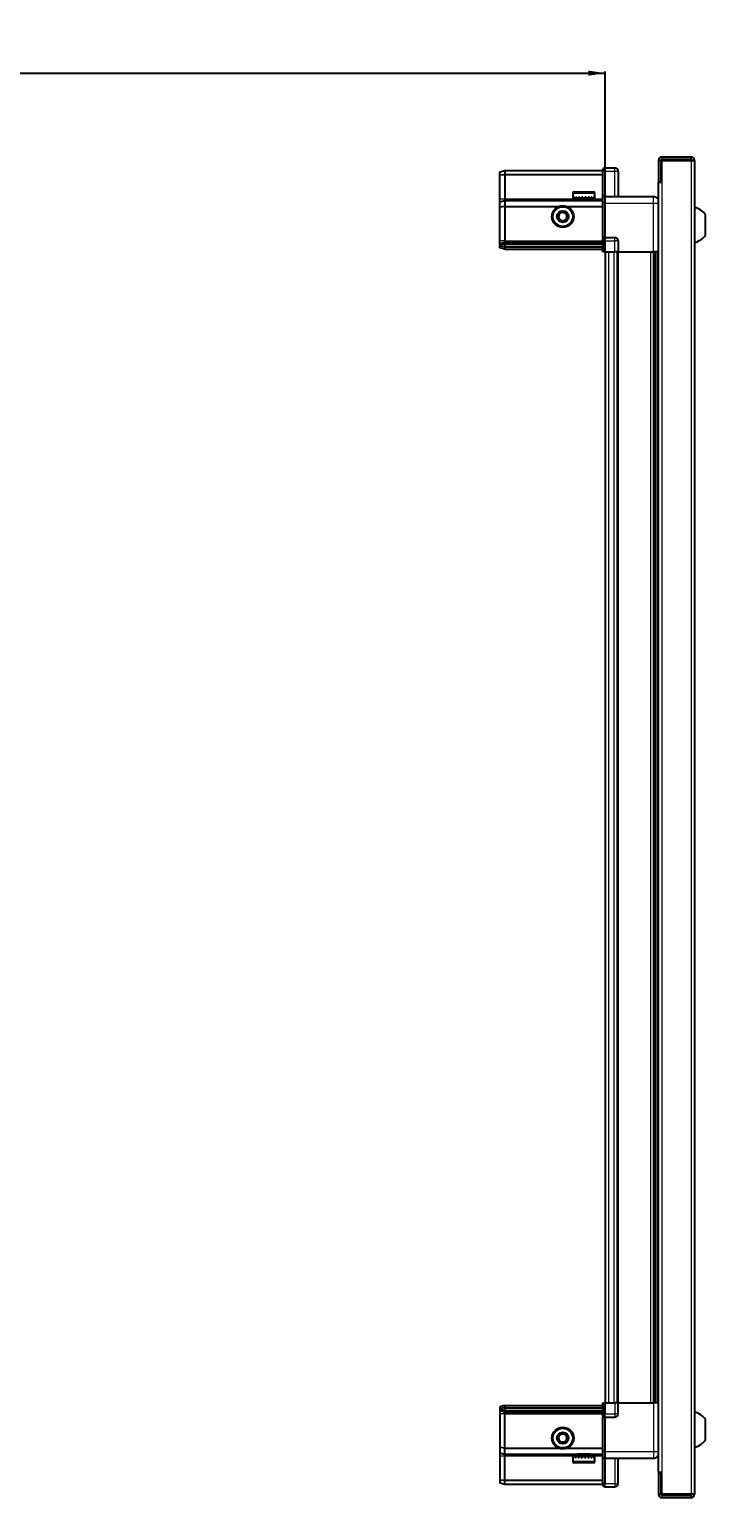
# Model space of a CAD drawing. Header units: millimetres. Extents: x 1014 to 3053, y -858 to 1230.
# Drawn here: x 2132 to 2535, y 294 to 1169 of the extents above; entities that cross this region are included whole.
import ezdxf

# ---------------------------------------------------------------- set-up
doc = ezdxf.new("R2010")
doc.units = ezdxf.units.MM
doc.layers.add('FORMAT', color=7, linetype='Continuous')
doc.styles.add('SLDTEXTSTYLE0', font='TXT', dxfattribs={"width": 0.75})
doc.dimstyles.new('SLDDIMSTYLE0', dxfattribs={"dimtxt": 20, "dimasz": 10, "dimexe": 0, "dimexo": 0.0625, "dimgap": 5, "dimtad": 2, "dimdec": 1, "dimrnd": 1e-09, "dimzin": 12, "dimdsep": 46, "dimtxsty": 'SLDTEXTSTYLE0', "dimsah": 1, "dimcen": 0.09, "dimadec": 0, "dimazin": 3, "dimtfac": 1, "dimtofl": 0, "dimtmove": 0, "dimatfit": 3, "dimfxl": 0, "dimfrac": 2, "dimtolj": 1, "dimtzin": 12, "dimarcsym": 0})

# ---------------------------------------------------------------- blocks, each defined once
blk = doc.blocks.new('_D_4')
at = {"layer": 'FORMAT'}
for p, q in [((1575.39, 1036.58), (1575.39, 1144.07)), ((1575.39, 1143.07), (2475.39, 1143.07)), ((2475.39, 1036.58), (2475.39, 1144.07))]:
    blk.add_line(p, q, dxfattribs=at)
for points in [[(1575.39, 1143.07), (1585.39, 1141.53), (1585.39, 1144.61)], [(2475.39, 1143.07), (2465.39, 1144.61), (2465.39, 1141.53)]]:
    blk.add_solid(points, dxfattribs=at)
at = {"layer": 'FORMAT', "insert": (2003.23, 1168.85), "char_height": 20, "attachment_point": 1, "style": 'SLDTEXTSTYLE0'}
blk.add_mtext('900', dxfattribs=at)

msp = doc.modelspace()

# ---------------------------------------------------------------- linework, layer by layer
at = {"color": 7, "linetype": 'Continuous', "lineweight": 25}
for p, q in [((2474.91, 1086.57), (2474.04, 1086.07)), ((2474.91, 1086.57), (2474.04, 1086.07)), ((2474.04, 1086.07), (2474.04, 1084.57)), ((2475.24, 1086.57), (2474.91, 1086.57)), ((2475.24, 1086.57), (2474.91, 1086.57)), ((2475.24, 1084.57), (2475.24, 1086.57)), ((2475.24, 1086.57), (2475.24, 1086.57)), ((2475.24, 1086.57), (2481.24, 1086.57)), ((2507.24, 1090.97), (2507.24, 1078.57)), ((2508.74, 1090.97), (2508.74, 1078.57)), ((2509.24, 1078.07), (2509.24, 1090.97)), ((2509.24, 1090.97), (2526.64, 1090.97)), ((2526.64, 1093.07), (2509.34, 1093.07)), ((2526.64, 1091.57), (2509.34, 1091.57)), ((2526.64, 1091.57), (2526.64, 1093.07)), ((2526.64, 1090.97), (2528.74, 1090.97)), ((2528.74, 1090.97), (2528.74, 296.17)), ((2412.74, 1084.27), (2415.74, 1085.07)), ((2412.74, 1082.42), (2412.74, 1084.27)), ((2412.74, 1082.42), (2415.74, 1082.57)), ((2412.74, 1068.07), (2412.74, 1082.42)), ((2415.74, 1085.07), (2415.74, 1082.57)), ((2415.74, 1085.07), (2474.04, 1085.07)), ((2415.74, 1082.57), (2415.74, 1068.07)), ((2415.74, 1082.57), (2474.04, 1082.57)), ((2474.04, 1069.77), (2474.04, 1084.57)), ((2475.24, 1084.57), (2475.24, 1069.77)), ((2483.24, 1084.57), (2483.24, 1069.57)), ((2507.14, 1078.07), (2507.14, 309.07)), ((2507.14, 1078.07), (2509.24, 1078.07)), ((2507.24, 1078.57), (2508.74, 1078.57)), ((2412.74, 1066.27), (2412.74, 1068.07)), ((2415.74, 1068.07), (2415.74, 1067.07)), ((2456.24, 1071.47), (2456.24, 1068.57)), ((2456.24, 1068.57), (2456.28, 1068.57)), ((2456.4, 1069.07), (2456.28, 1069.07)), ((2456.28, 1069.07), (2456.28, 1068.57)), ((2456.28, 1068.57), (2456.4, 1068.57)), ((2456.4, 1069.07), (2456.4, 1068.57)), ((2456.4, 1068.57), (2456.81, 1068.57)), ((2457.15, 1069.07), (2456.81, 1069.07)), ((2456.81, 1069.07), (2456.81, 1068.57)), ((2456.81, 1068.57), (2457.15, 1068.57)), ((2457.04, 1072.27), (2468.44, 1072.27)), ((2457.15, 1069.07), (2457.15, 1068.57)), ((2457.15, 1068.57), (2457.92, 1068.57)), ((2458.45, 1069.07), (2457.92, 1069.07)), ((2457.92, 1069.07), (2457.92, 1068.57)), ((2457.92, 1068.57), (2458.45, 1068.57)), ((2458.34, 1068.57), (2458.34, 1068.47)), ((2458.34, 1068.47), (2467.14, 1068.47)), ((2458.45, 1069.07), (2458.45, 1068.57)), ((2458.45, 1068.57), (2459.51, 1068.57)), ((2458.74, 1068.07), (2459.43, 1067.59)), ((2458.74, 1068.07), (2466.74, 1068.07)), ((2460.17, 1069.07), (2459.51, 1069.07)), ((2459.51, 1069.07), (2459.51, 1068.57)), ((2459.51, 1068.57), (2460.17, 1068.57)), ((2460.17, 1069.07), (2460.17, 1068.57)), ((2460.17, 1068.57), (2461.41, 1068.57)), ((2462.14, 1069.07), (2461.41, 1069.07)), ((2461.41, 1069.07), (2461.41, 1068.57)), ((2461.41, 1068.57), (2461.84, 1068.57)), ((2461.84, 1069.07), (2461.84, 1068.57)), ((2462.14, 1069.07), (2462.14, 1068.57)), ((2462.14, 1068.57), (2463.44, 1068.57)), ((2464.17, 1069.07), (2463.44, 1069.07)), ((2463.44, 1069.07), (2463.44, 1068.57)), ((2463.71, 1069.07), (2463.71, 1068.57)), ((2463.71, 1068.57), (2464.17, 1068.57)), ((2464.17, 1069.07), (2464.17, 1068.57)), ((2464.17, 1068.57), (2465.4, 1068.57)), ((2466.06, 1069.07), (2465.4, 1069.07)), ((2465.4, 1069.07), (2465.4, 1068.57)), ((2465.4, 1068.57), (2466.06, 1068.57)), ((2466.05, 1067.59), (2466.74, 1068.07)), ((2466.06, 1069.07), (2466.06, 1068.57)), ((2466.06, 1068.57), (2467.1, 1068.57)), ((2467.62, 1069.07), (2467.1, 1069.07)), ((2467.1, 1069.07), (2467.1, 1068.57)), ((2467.1, 1068.57), (2467.62, 1068.57)), ((2467.14, 1068.47), (2467.14, 1068.57)), ((2467.62, 1069.07), (2467.62, 1068.57)), ((2467.62, 1068.57), (2468.38, 1068.57)), ((2468.71, 1069.07), (2468.38, 1069.07)), ((2468.38, 1069.07), (2468.38, 1068.57)), ((2468.38, 1068.57), (2468.71, 1068.57)), ((2468.71, 1069.07), (2468.71, 1068.57)), ((2468.71, 1068.57), (2469.11, 1068.57)), ((2469.22, 1069.07), (2469.11, 1069.07)), ((2469.11, 1069.07), (2469.11, 1068.57)), ((2469.11, 1068.57), (2469.22, 1068.57)), ((2469.22, 1069.07), (2469.22, 1068.57)), ((2469.22, 1068.57), (2469.24, 1068.57)), ((2469.24, 1068.57), (2469.24, 1071.47)), ((2474.04, 1069.57), (2474.04, 1069.77)), ((2475.24, 1069.57), (2474.04, 1069.57)), ((2474.04, 1065.57), (2474.04, 1069.57)), ((2475.24, 1069.77), (2475.24, 1069.57)), ((2475.24, 1069.57), (2475.24, 1065.57)), ((2475.24, 1069.57), (2504.24, 1069.57)), ((2412.74, 1066.27), (2415.74, 1067.07)), ((2412.74, 1063.24), (2412.74, 1066.27)), ((2415.74, 1063.57), (2412.74, 1063.24)), ((2412.74, 1043.07), (2412.74, 1063.24)), ((2415.74, 1067.07), (2415.74, 1063.57)), ((2415.74, 1067.07), (2474.04, 1067.07)), ((2415.74, 1063.57), (2415.74, 1043.07)), ((2415.74, 1063.57), (2447.74, 1063.57)), ((2452.74, 1063.57), (2474.04, 1063.57)), ((2459.43, 1067.59), (2458.74, 1067.1)), ((2458.74, 1067.1), (2458.74, 1067.07)), ((2458.74, 1067.1), (2466.74, 1067.1)), ((2459.43, 1067.59), (2466.05, 1067.59)), ((2466.74, 1067.1), (2466.05, 1067.59)), ((2466.74, 1067.07), (2466.74, 1067.1)), ((2474.04, 1045.27), (2474.04, 1065.57)), ((2475.24, 1065.57), (2475.24, 1045.27)), ((2535.34, 1046.57), (2535.34, 1058.57)), ((2412.74, 1041.27), (2412.74, 1043.07)), ((2415.74, 1042.07), (2412.74, 1041.27)), ((2415.74, 1043.07), (2415.74, 1042.07)), ((2415.74, 1042.07), (2415.74, 1041.07)), ((2415.74, 1042.07), (2474.04, 1042.07)), ((2474.04, 1045.07), (2474.04, 1045.27)), ((2475.24, 1045.07), (2474.04, 1045.07)), ((2474.04, 1045.07), (2474.04, 1044.39)), ((2474.04, 1036.57), (2474.04, 1044.39)), ((2474.91, 1043.07), (2474.91, 1036.57)), ((2475.24, 1045.27), (2475.24, 1045.07)), ((2475.24, 1043.07), (2475.24, 1045.07)), ((2475.24, 1043.07), (2475.24, 1045.07)), ((2475.24, 1045.07), (2481.24, 1045.07)), ((2475.24, 1043.07), (2475.24, 1036.57)), ((2483.24, 1043.07), (2483.24, 1036.57)), ((2412.74, 1040.53), (2412.74, 1041.27)), ((2415.74, 1041.07), (2412.74, 1040.53)), ((2412.74, 1040.03), (2412.74, 1040.53)), ((2415.74, 1039.57), (2412.74, 1040.03)), ((2412.74, 1038.87), (2412.74, 1040.03)), ((2415.74, 1038.07), (2412.74, 1038.87)), ((2415.74, 1041.07), (2474.04, 1041.07)), ((2415.74, 1041.07), (2415.74, 1039.57)), ((2415.74, 1039.57), (2415.74, 1038.07)), ((2415.74, 1039.57), (2474.04, 1039.57)), ((2415.74, 1038.07), (2474.04, 1038.07)), ((2474.91, 1036.57), (2474.04, 1036.57)), ((2475.24, 1036.57), (2474.91, 1036.57)), ((2475.24, 1036.57), (2481.24, 1036.57)), ((2475.39, 1036.57), (2475.39, 350.57)), ((2483.24, 1036.57), (2481.24, 1036.57)), ((2482.59, 1036.57), (2482.59, 350.57)), ((2483.24, 1036.57), (2504.24, 1036.57)), ((2505.27, 350.57), (2505.27, 1036.57)), ((2505.3, 350.57), (2505.3, 1036.57)), ((2507.09, 1036.57), (2507.09, 350.57)), ((2474.04, 342.75), (2474.04, 350.57)), ((2474.04, 350.57), (2474.91, 350.57)), ((2474.91, 350.57), (2474.91, 350.57)), ((2474.91, 350.57), (2474.91, 344.07)), ((2475.24, 350.57), (2474.91, 350.57)), ((2475.24, 350.57), (2475.24, 344.07)), ((2475.24, 350.57), (2475.24, 350.57)), ((2475.24, 350.57), (2481.24, 350.57)), ((2475.24, 350.57), (2475.24, 344.07)), ((2483.24, 350.57), (2481.24, 350.57)), ((2483.24, 344.07), (2483.24, 350.57)), ((2483.24, 350.57), (2504.24, 350.57)), ((2415.74, 349.07), (2412.74, 348.27)), ((2412.74, 348.27), (2412.74, 347.12)), ((2415.74, 347.57), (2412.74, 347.12)), ((2412.74, 347.12), (2412.74, 346.62)), ((2415.74, 346.07), (2412.74, 346.62)), ((2412.74, 346.62), (2412.74, 345.87)), ((2415.74, 345.07), (2412.74, 345.87)), ((2412.74, 345.87), (2412.74, 344.07)), ((2412.74, 344.07), (2412.74, 323.9)), ((2415.74, 347.57), (2415.74, 349.07)), ((2415.74, 349.07), (2474.04, 349.07)), ((2415.74, 346.07), (2415.74, 347.57)), ((2415.74, 347.57), (2474.04, 347.57)), ((2415.74, 346.07), (2474.04, 346.07)), ((2415.74, 345.07), (2415.74, 346.07)), ((2415.74, 345.07), (2474.04, 345.07)), ((2415.74, 344.07), (2415.74, 345.07)), ((2415.74, 323.57), (2415.74, 344.07)), ((2474.04, 342.75), (2474.04, 342.07)), ((2475.24, 342.07), (2474.04, 342.07)), ((2474.04, 341.87), (2474.04, 342.07)), ((2474.04, 321.57), (2474.04, 341.87)), ((2475.24, 342.07), (2475.24, 344.07)), ((2475.24, 342.07), (2475.24, 341.87)), ((2475.24, 342.07), (2481.24, 342.07)), ((2475.24, 341.87), (2475.24, 321.57)), ((2535.34, 328.57), (2535.34, 340.57)), ((2415.74, 323.57), (2412.74, 323.9)), ((2412.74, 323.9), (2412.74, 320.87)), ((2412.74, 320.87), (2415.74, 320.07)), ((2412.74, 320.87), (2412.74, 319.07)), ((2412.74, 319.07), (2412.74, 304.73)), ((2415.74, 323.57), (2447.74, 323.57)), ((2415.74, 320.07), (2415.74, 323.57)), ((2415.74, 320.07), (2474.04, 320.07)), ((2415.74, 319.07), (2415.74, 320.07)), ((2415.74, 304.57), (2415.74, 319.07)), ((2452.74, 323.57), (2474.04, 323.57)), ((2456.24, 318.57), (2456.24, 315.67)), ((2456.26, 318.57), (2456.24, 318.57)), ((2456.26, 318.07), (2456.26, 318.57)), ((2456.36, 318.57), (2456.26, 318.57)), ((2456.26, 318.07), (2456.36, 318.07)), ((2456.36, 318.07), (2456.36, 318.57)), ((2456.73, 318.57), (2456.36, 318.57)), ((2456.73, 318.07), (2456.73, 318.57)), ((2457.05, 318.57), (2456.73, 318.57)), ((2456.73, 318.07), (2457.05, 318.07)), ((2457.05, 318.07), (2457.05, 318.57)), ((2457.79, 318.57), (2457.05, 318.57)), ((2457.79, 318.07), (2457.79, 318.57)), ((2458.3, 318.57), (2457.79, 318.57)), ((2457.79, 318.07), (2458.3, 318.07)), ((2458.3, 318.07), (2458.3, 318.57)), ((2459.33, 318.57), (2458.3, 318.57)), ((2458.34, 318.67), (2458.34, 318.57)), ((2467.14, 318.67), (2458.34, 318.67)), ((2458.74, 320.07), (2458.74, 320.04)), ((2458.74, 320.04), (2459.43, 319.55)), ((2466.74, 320.04), (2458.74, 320.04)), ((2459.43, 319.55), (2458.74, 319.07)), ((2466.74, 319.07), (2458.74, 319.07)), ((2459.33, 318.07), (2459.33, 318.57)), ((2459.98, 318.57), (2459.33, 318.57)), ((2459.33, 318.07), (2459.98, 318.07)), ((2466.05, 319.55), (2459.43, 319.55)), ((2459.98, 318.07), (2459.98, 318.57)), ((2461.21, 318.57), (2459.98, 318.57)), ((2461.21, 318.07), (2461.21, 318.57)), ((2461.71, 318.57), (2461.21, 318.57)), ((2461.21, 318.07), (2461.94, 318.07)), ((2461.71, 318.07), (2461.71, 318.57)), ((2461.94, 318.07), (2461.94, 318.57)), ((2463.24, 318.57), (2461.94, 318.57)), ((2463.24, 318.07), (2463.24, 318.57)), ((2463.24, 318.07), (2463.97, 318.07)), ((2463.57, 318.07), (2463.57, 318.57)), ((2463.97, 318.57), (2463.57, 318.57)), ((2463.97, 318.07), (2463.97, 318.57)), ((2465.22, 318.57), (2463.97, 318.57)), ((2465.22, 318.07), (2465.22, 318.57)), ((2465.88, 318.57), (2465.22, 318.57)), ((2465.22, 318.07), (2465.88, 318.07)), ((2465.88, 318.07), (2465.88, 318.57)), ((2466.95, 318.57), (2465.88, 318.57)), ((2466.05, 319.55), (2466.74, 320.04)), ((2466.74, 319.07), (2466.05, 319.55)), ((2466.74, 320.04), (2466.74, 320.07)), ((2466.95, 318.07), (2466.95, 318.57)), ((2467.49, 318.57), (2466.95, 318.57)), ((2466.95, 318.07), (2467.49, 318.07)), ((2467.14, 318.57), (2467.14, 318.67)), ((2467.49, 318.07), (2467.49, 318.57)), ((2468.28, 318.57), (2467.49, 318.57)), ((2468.28, 318.07), (2468.28, 318.57)), ((2468.63, 318.57), (2468.28, 318.57)), ((2468.28, 318.07), (2468.63, 318.07)), ((2468.63, 318.07), (2468.63, 318.57)), ((2469.06, 318.57), (2468.63, 318.57)), ((2469.06, 318.07), (2469.06, 318.57)), ((2469.19, 318.57), (2469.06, 318.57)), ((2469.06, 318.07), (2469.19, 318.07)), ((2469.19, 318.07), (2469.19, 318.57)), ((2469.24, 318.57), (2469.19, 318.57)), ((2469.24, 315.67), (2469.24, 318.57)), ((2474.04, 317.57), (2474.04, 321.57)), ((2475.24, 317.57), (2474.04, 317.57)), ((2474.04, 317.37), (2474.04, 317.57)), ((2474.04, 302.57), (2474.04, 317.37)), ((2475.24, 321.57), (2475.24, 317.57)), ((2475.24, 317.57), (2475.24, 317.37)), ((2475.24, 317.57), (2504.24, 317.57)), ((2475.24, 317.37), (2475.24, 302.57)), ((2475.24, 317.37), (2475.24, 302.57)), ((2483.24, 302.57), (2483.24, 317.57)), ((2468.44, 314.87), (2457.04, 314.87)), ((2509.24, 309.07), (2507.14, 309.07)), ((2507.24, 308.57), (2508.74, 308.57)), ((2507.24, 308.57), (2507.24, 296.17)), ((2508.74, 308.57), (2508.74, 296.17)), ((2509.24, 296.17), (2509.24, 309.07)), ((2412.74, 304.73), (2415.74, 304.57)), ((2412.74, 304.73), (2412.74, 302.87)), ((2412.74, 302.87), (2415.74, 302.07)), ((2415.74, 304.57), (2474.04, 304.57)), ((2415.74, 302.07), (2415.74, 304.57)), ((2415.74, 302.07), (2474.04, 302.07)), ((2474.04, 302.57), (2474.04, 301.07)), ((2474.04, 301.07), (2474.91, 300.57)), ((2475.24, 300.57), (2474.91, 300.57)), ((2475.24, 300.57), (2475.24, 302.57)), ((2475.24, 300.57), (2481.24, 300.57)), ((2526.64, 296.17), (2509.24, 296.17)), ((2509.34, 295.57), (2526.64, 295.57)), ((2509.34, 294.07), (2526.64, 294.07)), ((2528.74, 296.17), (2526.64, 296.17)), ((2526.64, 295.57), (2526.64, 294.07))]:
    msp.add_line(p, q, dxfattribs=at)
at = {"color": 8, "linetype": 'Continuous', "lineweight": 18}
for p, q in [((2481.24, 1084.57), (2481.24, 1086.57)), ((2508.74, 1090.97), (2507.24, 1090.97)), ((2509.34, 1091.57), (2509.34, 1093.07)), ((2526.64, 1090.97), (2526.64, 296.17)), ((2475.24, 1084.57), (2474.04, 1084.57)), ((2475.24, 1084.57), (2481.24, 1084.57)), ((2481.24, 1069.57), (2481.24, 1084.57)), ((2481.24, 1084.57), (2483.24, 1084.57)), ((2509.24, 1078.07), (2509.24, 309.07)), ((2412.74, 1068.07), (2415.74, 1068.07)), ((2415.74, 1068.07), (2458.74, 1068.07)), ((2456.24, 1071.47), (2469.24, 1071.47)), ((2466.74, 1068.07), (2474.04, 1068.07)), ((2474.04, 1069.77), (2475.24, 1069.77)), ((2475.24, 1065.57), (2474.04, 1065.57)), ((2475.24, 1065.57), (2504.24, 1065.57)), ((2504.24, 1036.57), (2504.24, 1065.57)), ((2415.74, 1043.07), (2412.74, 1043.07)), ((2415.74, 1043.07), (2474.04, 1043.07)), ((2474.04, 1045.27), (2475.24, 1045.27)), ((2475.24, 1043.07), (2474.91, 1043.07)), ((2475.24, 1043.07), (2481.24, 1043.07)), ((2481.24, 1043.07), (2481.24, 1045.07)), ((2481.24, 1036.57), (2481.24, 1043.07)), ((2483.24, 1043.07), (2481.24, 1043.07)), ((2477.39, 1036.57), (2477.39, 350.57)), ((2480.59, 1036.57), (2480.59, 350.57)), ((2483.24, 1036.57), (2483.24, 350.57)), ((2502.65, 350.57), (2502.65, 1036.57)), ((2504.06, 1036.57), (2504.06, 350.57)), ((2506.51, 350.57), (2506.51, 1036.57)), ((2475.24, 350.57), (2474.91, 350.57)), ((2481.24, 350.57), (2481.24, 344.07)), ((2504.24, 350.57), (2504.24, 321.57)), ((2415.74, 344.07), (2412.74, 344.07)), ((2415.74, 344.07), (2474.04, 344.07)), ((2475.24, 341.87), (2474.04, 341.87)), ((2475.24, 344.07), (2474.91, 344.07)), ((2475.24, 344.07), (2481.24, 344.07)), ((2483.24, 344.07), (2481.24, 344.07)), ((2481.24, 344.07), (2481.24, 342.07)), ((2412.74, 319.07), (2415.74, 319.07)), ((2415.74, 319.07), (2458.74, 319.07)), ((2469.24, 315.67), (2456.24, 315.67)), ((2466.74, 319.07), (2474.04, 319.07)), ((2475.24, 321.57), (2474.04, 321.57)), ((2475.24, 317.37), (2474.04, 317.37)), ((2475.24, 321.57), (2504.24, 321.57)), ((2481.24, 317.57), (2481.24, 302.57)), ((2475.24, 302.57), (2474.04, 302.57)), ((2475.24, 302.57), (2481.24, 302.57)), ((2481.24, 302.57), (2483.24, 302.57)), ((2481.24, 302.57), (2481.24, 300.57)), ((2508.74, 296.17), (2507.24, 296.17)), ((2509.34, 295.57), (2509.34, 294.07))]:
    msp.add_line(p, q, dxfattribs=at)
at = {"color": 7, "linetype": 'Continuous', "lineweight": 25}
for centre, radius in [((2450.24, 1057.57), 6.5), ((2450.24, 1057.57), 3.46), ((2450.24, 329.57), 6.5), ((2450.24, 329.57), 3.46)]:
    msp.add_circle(centre, radius, dxfattribs=at)
at = {"color": 8, "linetype": 'Continuous', "lineweight": 18}
for centre in [(2450.24, 1057.57), (2450.24, 329.57)]:
    msp.add_circle(centre, 5.7, dxfattribs=at)
at = {"color": 7, "linetype": 'Continuous', "lineweight": 25}
for centre, radius, start, end in [((2481.24, 1084.57), 2, 360, 90), ((2509.34, 1090.97), 2.1, 90, 180), ((2509.34, 1090.97), 0.6, 90, 180), ((2526.64, 1090.97), 2.1, 360, 90), ((2526.64, 1090.97), 0.6, 360, 90), ((2457.04, 1071.47), 0.8, 90, 180), ((2458.34, 1068.07), 0.4, 0, 90), ((2467.14, 1068.07), 0.4, 90, 180), ((2468.44, 1071.47), 0.8, 0, 90), ((2450.24, 1057.57), 2.5, 120.74103, 180.74103), ((2450.24, 1057.57), 2.5, 60.74103, 120.74103), ((2450.24, 1057.57), 2.5, 0.74103, 60.74103), ((2525.72, 1051.55), 11.91, 36.1266, 75.29965), ((2450.24, 1057.57), 2.5, 180.74103, 240.74103), ((2450.24, 1057.57), 2.5, 240.74103, 300.74103), ((2450.24, 1057.57), 2.5, 300.74103, 0.74103), ((2481.24, 1043.07), 2, 0, 90), ((2525.72, 1053.6), 11.91, 284.70035, 323.8734), ((2481.24, 344.07), 2, 270, 0), ((2525.72, 333.55), 11.91, 36.1266, 75.29965), ((2450.24, 329.57), 2.5, 155.91157, 215.91157), ((2450.24, 329.57), 2.5, 95.91157, 155.91157), ((2450.24, 329.57), 2.5, 215.91157, 275.91157), ((2450.24, 329.57), 2.5, 35.91157, 95.91157), ((2450.24, 329.57), 2.5, 275.91157, 335.91157), ((2450.24, 329.57), 2.5, 335.91157, 35.91157), ((2525.72, 335.6), 11.91, 284.70035, 323.8734), ((2457.04, 315.67), 0.8, 180, 270), ((2458.34, 319.07), 0.4, 270, 360), ((2467.14, 319.07), 0.4, 180, 270), ((2468.44, 315.67), 0.8, 270, 360), ((2481.24, 302.57), 2, 270, 0), ((2509.34, 296.17), 2.1, 180, 270), ((2509.34, 296.17), 0.6, 180, 270), ((2526.64, 296.17), 0.6, 270, 0), ((2526.64, 296.17), 2.1, 270, 0)]:
    msp.add_arc(centre, radius, start, end, dxfattribs=at)
for centre, start_param, end_param in [((2471.45, 1043.07), 0, 0.722734), ((2471.45, 344.07), 5.560451, 6.283185)]:
    msp.add_ellipse(centre, major_axis=(3.46, 0), ratio=0.57735, start_param=start_param, end_param=end_param, dxfattribs=at)
for points, knots in [([(2504.24, 1069.57), (2504.68, 1069.52), (2505.36, 1069.45), (2506.18, 1069.01), (2506.73, 1068.58), (2507.01, 1068.2), (2507.14, 1068.02)], [0, 0, 0, 0, 0.384298, 0.591173, 0.802437, 1, 1, 1, 1]), ([(2447.73, 1058.98), (2448.17, 1059.25), (2449, 1059.74), (2449.82, 1060.23), (2450.21, 1060.46)], [0, 0, 0, 0, 0.534686, 1, 1, 1, 1]), ([(2447.76, 1056.1), (2447.76, 1056.22), (2447.75, 1056.82), (2447.74, 1057.81), (2447.73, 1058.64), (2447.73, 1058.98)], [0, 0, 0, 0, 0.133125, 0.637099, 1, 1, 1, 1]), ([(2450.21, 1060.46), (2450.66, 1060.21), (2451.5, 1059.73), (2452.34, 1059.26), (2452.73, 1059.05)], [0, 0, 0, 0, 0.534686, 1, 1, 1, 1]), ([(2452.73, 1059.05), (2452.73, 1058.7), (2452.74, 1057.88), (2452.75, 1056.88), (2452.76, 1056.29), (2452.76, 1056.16)], [0, 0, 0, 0, 0.362901, 0.866875, 1, 1, 1, 1]), ([(2450.28, 1054.68), (2449.83, 1054.94), (2448.99, 1055.41), (2448.15, 1055.88), (2447.76, 1056.1)], [0, 0, 0, 0, 0.534686, 1, 1, 1, 1]), ([(2452.76, 1056.16), (2452.32, 1055.9), (2451.49, 1055.4), (2450.67, 1054.91), (2450.28, 1054.68)], [0, 0, 0, 0, 0.534686, 1, 1, 1, 1]), ([(2507.09, 1036.57), (2507.06, 1036.57), (2506.84, 1036.57), (2506.12, 1036.57), (2505.16, 1036.57), (2504.5, 1036.57), (2504.24, 1036.57)], [0, 0, 0, 0, 0.071707, 0.420979, 0.770251, 1, 1, 1, 1]), ([(2507.09, 350.57), (2507.06, 350.57), (2506.84, 350.57), (2506.12, 350.57), (2505.16, 350.57), (2504.5, 350.57), (2504.24, 350.57)], [0, 0, 0, 0, 0.0717073, 0.4209791, 0.7702508, 1, 1, 1, 1]), ([(2447.37, 329.27), (2447.58, 329.74), (2447.98, 330.63), (2448.37, 331.5), (2448.55, 331.91)], [0, 0, 0, 0, 0.534686, 1, 1, 1, 1]), ([(2449.07, 326.94), (2448.76, 327.35), (2448.2, 328.13), (2447.63, 328.91), (2447.37, 329.27)], [0, 0, 0, 0, 0.534686, 1, 1, 1, 1]), ([(2448.55, 331.91), (2448.89, 331.94), (2449.71, 332.03), (2450.7, 332.13), (2451.3, 332.19), (2451.42, 332.21)], [0, 0, 0, 0, 0.362901, 0.866875, 1, 1, 1, 1]), ([(2451.94, 327.23), (2451.81, 327.22), (2451.22, 327.16), (2450.23, 327.06), (2449.41, 326.97), (2449.07, 326.94)], [0, 0, 0, 0, 0.133125, 0.637099, 1, 1, 1, 1]), ([(2451.42, 332.21), (2451.73, 331.79), (2452.29, 331.01), (2452.85, 330.23), (2453.12, 329.87)], [0, 0, 0, 0, 0.534686, 1, 1, 1, 1]), ([(2453.12, 329.87), (2452.91, 329.4), (2452.51, 328.52), (2452.12, 327.64), (2451.94, 327.23)], [0, 0, 0, 0, 0.534686, 1, 1, 1, 1]), ([(2504.24, 317.57), (2504.68, 317.62), (2505.36, 317.69), (2506.18, 318.13), (2506.73, 318.56), (2507.01, 318.94), (2507.14, 319.12)], [0, 0, 0, 0, 0.3842982, 0.5911726, 0.8024372, 1, 1, 1, 1])]:
    msp.add_open_spline(points, degree=3, knots=knots, dxfattribs=at)
at = {"color": 8, "linetype": 'Continuous', "lineweight": 18}
for points in [[(2504.24, 1065.57), (2504.24, 1066.1), (2504.24, 1067.14), (2504.24, 1068.47), (2504.24, 1069.39), (2504.24, 1069.51), (2504.24, 1069.57)], [(2504.24, 321.57), (2504.24, 321.05), (2504.24, 320), (2504.24, 318.68), (2504.24, 317.75), (2504.24, 317.63), (2504.24, 317.57)]]:
    msp.add_open_spline(points, degree=3, dxfattribs=at)
for points in [[(2504.24, 1065.57), (2504.68, 1065.57), (2505.36, 1065.57), (2506.18, 1065.57), (2506.73, 1065.57), (2507.01, 1065.57), (2507.14, 1065.57)], [(2504.24, 321.57), (2504.68, 321.57), (2505.36, 321.57), (2506.18, 321.57), (2506.73, 321.57), (2507.01, 321.57), (2507.14, 321.57)]]:
    msp.add_open_spline(points, degree=3, knots=[0, 0, 0, 0, 0.384298, 0.591173, 0.802437, 1, 1, 1, 1], dxfattribs=at)

# ---------------------------------------------------------------- dimensions: what is measured, and where the dimension line sits
at = {"layer": 'FORMAT'}
dim = msp.add_linear_dim(base=(2475.39, 1143.07), p1=(1575.39, 1036.57), p2=(2475.39, 1036.57), angle=0, dimstyle='SLDDIMSTYLE0', dxfattribs=at)
dim.commit()
dim.dimension.update_dxf_attribs({"geometry": '_D_4', "text_midpoint": (2025.39, 1143.07), "dimtype": 160})

doc.saveas('drawing.dxf')
